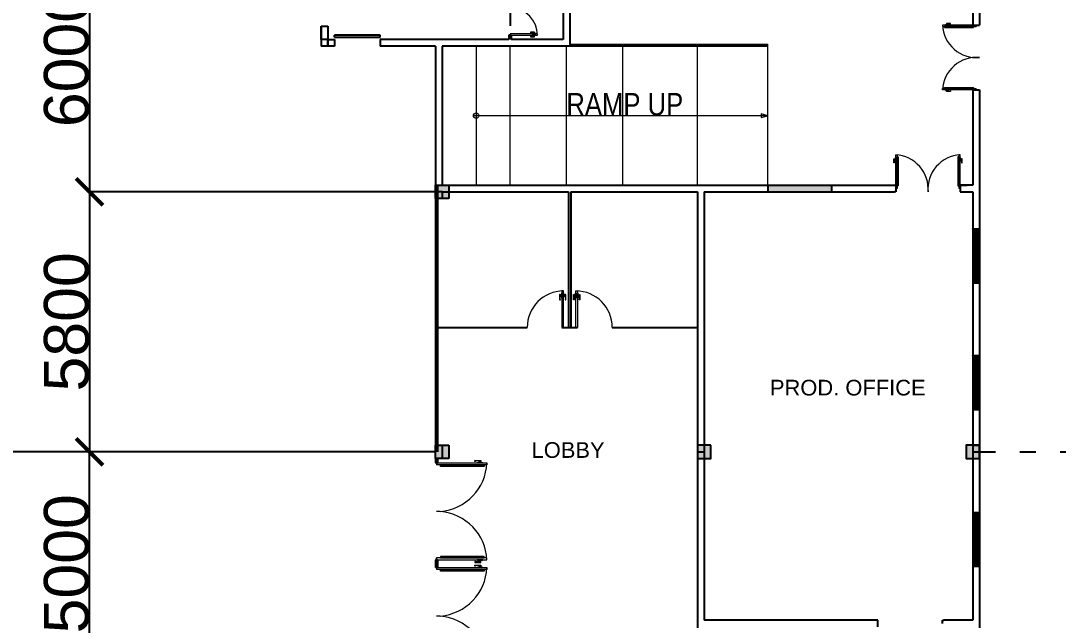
# Model space of a CAD drawing. Header units: millimetres. Extents: x 3339 to 2017737, y 4955 to 2748989.
# Drawn here: x 1567996 to 1591164, y 1280949 to 1294329 of the extents above; entities that cross this region are included whole.
import ezdxf

# ---------------------------------------------------------------- set-up
doc = ezdxf.new("R2010")
doc.units = ezdxf.units.MM
doc.header["$LTSCALE"] = 30
doc.linetypes.add('ACAD_ISO03W100', pattern=[30, 12, -18])
for name, color, linetype, lineweight in [('A-DETL-GENF', 92, 'Continuous', 13), ('A-DOOR', 31, 'Continuous', 13), ('STAIR', 1, 'Continuous', 5)]:
    doc.layers.add(name, color=color, linetype=linetype, lineweight=lineweight)
doc.layers.add('broken line', color=7, linetype='ACAD_ISO03W100', plot=False)
for name, color, linetype in [('DIM LINES', 7, 'Continuous'), ('TEXT', 7, 'Continuous'), ('window', 92, 'Continuous')]:
    doc.layers.add(name, color=color, linetype=linetype)
doc.styles.add('Arial Narrow', font='ARIALN.TTF', dxfattribs={"height": 200})
doc.styles.get("Standard").update_dxf_attribs({"font": 'arial.ttf'})
doc.dimstyles.new('GREEN', dxfattribs={"dimtxt": 1000, "dimasz": 600, "dimexe": 0.18, "dimexo": 0.0625, "dimgap": 0.09, "dimtad": 2, "dimdec": 0, "dimzin": 0, "dimdsep": 46, "dimtxsty": 'Standard', "dimblk": 'ARCHTICK', "dimcen": 0.09, "dimclrd": 3, "dimclre": 3, "dimclrt": 2, "dimadec": 0, "dimazin": 0, "dimtfac": 1, "dimtdec": 0, "dimtofl": 0, "dimtmove": 0, "dimatfit": 3, "dimfxl": 1, "dimtolj": 1, "dimtzin": 0, "dimarcsym": 0})

# ---------------------------------------------------------------- blocks, each defined once
blk = doc.blocks.new('_ArchTick')
at = {"color": 0, "linetype": 'ByBlock', "const_width": 0.15}
blk.add_lwpolyline([(-0.5, -0.5), (0.5, 0.5)], dxfattribs=at)
blk = doc.blocks.new('*D664')
at = {"layer": 'Defpoints', "color": 0, "transparency": 16777216}
for p in [(1560546, 1308509), (1577256, 1308509), (1577256, 1238709)]:
    blk.add_point(p, dxfattribs=at)
at = {"layer": 'DIM LINES', "color": 3, "linetype": 'ByBlock', "lineweight": -2, "transparency": 16777216}
for p, q in [((1577256, 1308509), (1560546, 1308509)), ((1560546, 1238709), (1560546, 1308509)), ((1577256, 1238709), (1560546, 1238709))]:
    blk.add_line(p, q, dxfattribs=at)
at = {"layer": 'DIM LINES', "color": 3, "lineweight": -2, "transparency": 16777216, "xscale": 600, "yscale": 600, "zscale": 600}
for p, rotation in [((1560546, 1308509), 90), ((1560546, 1238709), 270)]:
    blk.add_blockref('_ArchTick', p, dxfattribs=dict(at, rotation=rotation))
at = {"layer": 'DIM LINES', "color": 2, "transparency": 16777216, "insert": (1560035, 1273609), "char_height": 1000, "attachment_point": 5, "rotation": 90}
blk.add_mtext('\\A1;69800', dxfattribs=at)
blk = doc.blocks.new('*D862')
at = {"layer": 'Defpoints', "color": 0, "transparency": 16777216}
for p in [(1621256, 1319497), (1577256, 1308509), (1621256, 1289653)]:
    blk.add_point(p, dxfattribs=at)
at = {"layer": 'DIM LINES', "color": 3, "linetype": 'ByBlock', "lineweight": -2, "transparency": 16777216}
for p, q in [((1577256, 1308509), (1577256, 1319497)), ((1577256, 1319497), (1621256, 1319497)), ((1621256, 1289654), (1621256, 1319497))]:
    blk.add_line(p, q, dxfattribs=at)
at = {"layer": 'DIM LINES', "color": 3, "lineweight": -2, "transparency": 16777216, "xscale": 600, "yscale": 600, "zscale": 600, "rotation": 180}
blk.add_blockref('_ArchTick', (1577256, 1319497), dxfattribs=at)
at = {"layer": 'DIM LINES', "color": 3, "lineweight": -2, "transparency": 16777216, "xscale": 600, "yscale": 600, "zscale": 600}
blk.add_blockref('_ArchTick', (1621256, 1319497), dxfattribs=at)
at = {"layer": 'DIM LINES', "color": 2, "transparency": 16777216, "insert": (1599256, 1320008), "char_height": 1000, "attachment_point": 5}
blk.add_mtext('\\A1;44000', dxfattribs=at)
blk = doc.blocks.new('*D867')
at = {"layer": 'Defpoints', "color": 0, "transparency": 16777216}
for p in [(1565243, 1284709), (1577256, 1284709), (1577256, 1261709)]:
    blk.add_point(p, dxfattribs=at)
at = {"layer": 'DIM LINES', "color": 3, "linetype": 'ByBlock', "lineweight": -2, "transparency": 16777216}
for p, q in [((1577256, 1284709), (1565243, 1284709)), ((1565243, 1261709), (1565243, 1284709)), ((1577256, 1261709), (1565243, 1261709))]:
    blk.add_line(p, q, dxfattribs=at)
at = {"layer": 'DIM LINES', "color": 3, "lineweight": -2, "transparency": 16777216, "xscale": 600, "yscale": 600, "zscale": 600}
for p, rotation in [((1565243, 1284709), 90), ((1565243, 1261709), 270)]:
    blk.add_blockref('_ArchTick', p, dxfattribs=dict(at, rotation=rotation))
at = {"layer": 'DIM LINES', "color": 2, "transparency": 16777216, "insert": (1564732, 1273209), "char_height": 1000, "attachment_point": 5, "rotation": 90}
blk.add_mtext('\\A1;23000', dxfattribs=at)
blk = doc.blocks.new('*D868')
at = {"layer": 'Defpoints', "color": 0, "transparency": 16777216}
for p in [(1565243, 1308509), (1577256, 1308509), (1577256, 1284709)]:
    blk.add_point(p, dxfattribs=at)
at = {"layer": 'DIM LINES', "color": 3, "linetype": 'ByBlock', "lineweight": -2, "transparency": 16777216}
for p, q in [((1577256, 1308509), (1565243, 1308509)), ((1565243, 1284709), (1565243, 1308509)), ((1577256, 1284709), (1565243, 1284709))]:
    blk.add_line(p, q, dxfattribs=at)
at = {"layer": 'DIM LINES', "color": 3, "lineweight": -2, "transparency": 16777216, "xscale": 600, "yscale": 600, "zscale": 600}
for p, rotation in [((1565243, 1308509), 90), ((1565243, 1284709), 270)]:
    blk.add_blockref('_ArchTick', p, dxfattribs=dict(at, rotation=rotation))
at = {"layer": 'DIM LINES', "color": 2, "transparency": 16777216, "insert": (1564732, 1296609), "char_height": 1000, "attachment_point": 5, "rotation": 90}
blk.add_mtext('\\A1;23800', dxfattribs=at)
blk = doc.blocks.new('*D706')
at = {"layer": 'Defpoints', "color": 0, "transparency": 16777216}
for p in [(1577406, 1296509), (1569532, 1290509), (1577406, 1290509)]:
    blk.add_point(p, dxfattribs=at)
at = {"layer": 'DIM LINES', "color": 3, "linetype": 'ByBlock', "lineweight": -2, "transparency": 16777216}
for p, q in [((1577406, 1296509), (1569531, 1296509)), ((1569532, 1296509), (1569532, 1290509)), ((1577406, 1290509), (1569531, 1290509))]:
    blk.add_line(p, q, dxfattribs=at)
at = {"layer": 'DIM LINES', "color": 3, "lineweight": -2, "transparency": 16777216, "xscale": 600, "yscale": 600, "zscale": 600}
for p, rotation in [((1569532, 1296509), 90), ((1569532, 1290509), 270)]:
    blk.add_blockref('_ArchTick', p, dxfattribs=dict(at, rotation=rotation))
at = {"layer": 'DIM LINES', "color": 2, "transparency": 16777216, "insert": (1569021, 1293509), "char_height": 1000, "attachment_point": 5, "rotation": 90}
blk.add_mtext('\\A1;6000', dxfattribs=at)
blk = doc.blocks.new('*D707')
at = {"layer": 'Defpoints', "color": 0, "transparency": 16777216}
for p in [(1577256, 1290509), (1569532, 1284709), (1577256, 1284709)]:
    blk.add_point(p, dxfattribs=at)
at = {"layer": 'DIM LINES', "color": 3, "linetype": 'ByBlock', "lineweight": -2, "transparency": 16777216}
for p, q in [((1577256, 1290509), (1569531, 1290509)), ((1569532, 1290509), (1569532, 1284709)), ((1577256, 1284709), (1569531, 1284709))]:
    blk.add_line(p, q, dxfattribs=at)
at = {"layer": 'DIM LINES', "color": 3, "lineweight": -2, "transparency": 16777216, "xscale": 600, "yscale": 600, "zscale": 600}
for p, rotation in [((1569532, 1290509), 90), ((1569532, 1284709), 270)]:
    blk.add_blockref('_ArchTick', p, dxfattribs=dict(at, rotation=rotation))
at = {"layer": 'DIM LINES', "color": 2, "transparency": 16777216, "insert": (1569021, 1287609), "char_height": 1000, "attachment_point": 5, "rotation": 90}
blk.add_mtext('\\A1;5800', dxfattribs=at)
blk = doc.blocks.new('*D722')
at = {"layer": 'Defpoints', "color": 0, "transparency": 16777216}
for p in [(1569532, 1284709), (1577256, 1284709), (1577256, 1279709)]:
    blk.add_point(p, dxfattribs=at)
at = {"layer": 'DIM LINES', "color": 3, "linetype": 'ByBlock', "lineweight": -2, "transparency": 16777216}
for p, q in [((1577256, 1284709), (1569532, 1284709)), ((1569532, 1279709), (1569532, 1284709)), ((1577256, 1279709), (1569532, 1279709))]:
    blk.add_line(p, q, dxfattribs=at)
at = {"layer": 'DIM LINES', "color": 3, "lineweight": -2, "transparency": 16777216, "xscale": 600, "yscale": 600, "zscale": 600}
for p, rotation in [((1569532, 1284709), 90), ((1569532, 1279709), 270)]:
    blk.add_blockref('_ArchTick', p, dxfattribs=dict(at, rotation=rotation))
at = {"layer": 'DIM LINES', "color": 2, "transparency": 16777216, "insert": (1569021, 1282209), "char_height": 1000, "attachment_point": 5, "rotation": 90}
blk.add_mtext('\\A1;5000', dxfattribs=at)
blk = doc.blocks.new('poste w line 2')
h = blk.add_hatch(color=2)
h.dxf.hatch_style = 1
h.paths.add_polyline_path([(1353, 47318), (1053, 47318), (1053, 47018), (1353, 47018)])
at = {"color": 0}
for p, q in [((1053, 47168), (1053, 47318)), ((1053, 47318), (1353, 47318)), ((1353, 47318), (1353, 47018)), ((1053, 47018), (1053, 47168)), ((1353, 47018), (1053, 47018))]:
    blk.add_line(p, q, dxfattribs=at)

msp = doc.modelspace()

# ---------------------------------------------------------------- hatches: boundary and pattern name
h = msp.add_hatch(color=2)
h.dxf.hatch_style = 1
h.paths.add_polyline_path([(1583405.787, 1284859.357), (1583105.787, 1284859.357), (1583105.787, 1284559.357), (1583405.787, 1284559.357)])
h = msp.add_hatch(color=2)
h.dxf.hatch_style = 1
h.paths.add_polyline_path([(1589405.787, 1284859.357), (1589105.787, 1284859.357), (1589105.787, 1284559.357), (1589405.787, 1284559.357)])
at = {"layer": 'window'}
h = msp.add_hatch(dxfattribs=at)
h.set_pattern_fill('ANSI31', color=256)
h.set_pattern_definition([(45, (1431434.64348, 1237541.24652), (-0.08838834765, 0.08838834765), [])])
h.paths.add_polyline_path([(1586107.537, 1290659.357), (1584680.787, 1290659.357), (1584680.787, 1290509.357), (1586107.537, 1290509.357)])
h = msp.add_hatch(dxfattribs=at)
h.set_pattern_fill('ANSI31', color=256)
h.set_pattern_definition([(45, (1431434.64348, 1243867.79345), (-0.08838834765, 0.08838834765), [])])
h.paths.add_polyline_path([(1589405.787, 1289682.571), (1589255.787, 1289682.571), (1589255.787, 1288479.238), (1589405.787, 1288479.238)])
h = msp.add_hatch(dxfattribs=at)
h.set_pattern_fill('ANSI31', color=256)
h.set_pattern_definition([(45, (1431434.64348, 1241042.79345), (-0.08838834765, 0.08838834765), [])])
h.paths.add_polyline_path([(1589405.787, 1286857.571), (1589255.787, 1286857.571), (1589255.787, 1285654.238), (1589405.787, 1285654.238)])
h = msp.add_hatch(dxfattribs=at)
h.set_pattern_fill('ANSI31', color=256)
h.set_pattern_definition([(45, (1431434.64348, 1237541.06652), (-0.08838834765, 0.08838834765), [])])
h.paths.add_polyline_path([(1589405.787, 1283355.844), (1589255.787, 1283355.844), (1589255.787, 1282152.511), (1589405.787, 1282152.511)])

# ---------------------------------------------------------------- linework, layer by layer
at = {"color": 0}
for p, q in [((1580255.787, 1296509.357), (1580255.787, 1293909.357)), ((1580105.787, 1296359.357), (1580105.787, 1293909.357)), ((1580255.787, 1296359.357), (1580255.787, 1293759.357)), ((1589255.787, 1296459.357), (1589255.787, 1294230.977)), ((1589405.787, 1296459.357), (1589405.787, 1294232.102)), ((1578922.453, 1294619.345), (1578922.453, 1294219.345)), ((1574705.787, 1294209.357), (1574705.787, 1293759.357)), ((1574705.787, 1293909.357), (1574705.787, 1294209.357)), ((1574705.787, 1294209.357), (1574855.787, 1294209.357)), ((1574855.787, 1294209.357), (1574855.787, 1293909.357)), ((1589255.787, 1294233.227), (1589255.787, 1294230.977)), ((1589255.787, 1294230.977), (1589255.787, 1294233.227)), ((1575005.787, 1293959.357), (1575005.787, 1294009.357)), ((1576025.231, 1294009.357), (1575005.787, 1294009.357)), ((1575005.787, 1293959.357), (1576025.231, 1293959.357)), ((1576025.231, 1293959.357), (1576025.231, 1294009.357)), ((1578897.453, 1294009.357), (1578897.453, 1293909.357)), ((1578947.453, 1294009.357), (1578897.453, 1294009.357)), ((1578947.453, 1294009.357), (1578947.453, 1293909.357)), ((1578947.453, 1293909.357), (1578947.453, 1294009.357)), ((1574855.787, 1293759.357), (1574705.787, 1293759.357)), ((1574855.787, 1293909.357), (1575005.787, 1293909.357)), ((1575005.787, 1293759.357), (1574855.787, 1293759.357)), ((1575005.787, 1293909.357), (1575005.787, 1293759.357)), ((1576025.231, 1293909.357), (1576025.231, 1293759.357)), ((1578897.453, 1293909.357), (1576025.231, 1293909.357)), ((1577255.787, 1293759.357), (1576025.231, 1293759.357)), ((1577255.787, 1293759.357), (1577255.787, 1290509.357)), ((1577405.787, 1293759.357), (1577405.787, 1290659.357)), ((1580255.787, 1293759.357), (1577405.787, 1293759.357)), ((1580105.787, 1293909.357), (1578947.453, 1293909.357)), ((1577255.787, 1293584.357), (1577255.787, 1284709.357)), ((1577255.787, 1293584.357), (1577255.787, 1284709.357)), ((1589255.787, 1293511.315), (1589255.787, 1293507.64)), ((1589255.787, 1293511.315), (1589255.787, 1293507.64)), ((1589255.787, 1292787.977), (1589255.787, 1290659.357)), ((1589405.787, 1292787.977), (1589405.787, 1280149.357)), ((1577305.787, 1290659.357), (1577305.787, 1284709.357)), ((1577405.787, 1290659.357), (1587534.287, 1290659.357)), ((1577405.787, 1290509.357), (1580230.787, 1290509.357)), ((1580280.787, 1290509.357), (1583105.787, 1290509.357)), ((1583105.787, 1290509.357), (1583105.787, 1280699.357)), ((1583255.787, 1290509.357), (1587505.787, 1290509.357)), ((1583255.787, 1290509.357), (1583255.787, 1281286.857)), ((1588977.287, 1290659.357), (1589105.787, 1290659.357)), ((1588977.287, 1290659.357), (1589130.786, 1290659.357)), ((1588979.537, 1290659.357), (1588977.287, 1290659.357)), ((1588977.287, 1290659.357), (1588979.537, 1290659.357)), ((1589255.787, 1290659.357), (1589005.787, 1290659.357)), ((1589005.787, 1290509.357), (1589255.787, 1290509.357)), ((1589255.787, 1290509.357), (1589255.787, 1280949.357)), ((1583105.787, 1284709.357), (1583255.787, 1284709.357)), ((1589255.787, 1284709.357), (1589405.787, 1284709.357)), ((1583255.787, 1281984.357), (1583255.787, 1280949.357)), ((1587105.787, 1280949.357), (1583255.787, 1280949.357)), ((1589255.787, 1280949.357), (1588605.787, 1280949.357))]:
    msp.add_line(p, q, dxfattribs=at)
for p, q in [((1589255.787, 1294230.977), (1589405.787, 1294232.102)), ((1574855.787, 1293909.357), (1574705.787, 1293909.357)), ((1574855.787, 1293909.357), (1574855.787, 1293759.357)), ((1574855.787, 1293759.357), (1574855.787, 1293909.357)), ((1577405.787, 1293584.357), (1577405.787, 1290659.357)), ((1589255.787, 1292787.977), (1589405.787, 1292787.977)), ((1577405.787, 1290509.357), (1577405.787, 1290359.357)), ((1580230.787, 1290509.357), (1580230.787, 1287484.357)), ((1580280.787, 1290509.357), (1580280.787, 1287484.357)), ((1587505.787, 1290659.357), (1587534.287, 1290659.357)), ((1587534.287, 1290509.357), (1587505.787, 1290509.357)), ((1587534.287, 1290659.357), (1587534.287, 1290509.357)), ((1589005.787, 1290659.357), (1588977.287, 1290659.357)), ((1588977.287, 1290659.357), (1588977.287, 1290509.357)), ((1588977.287, 1290509.357), (1589005.787, 1290509.357)), ((1577305.787, 1287484.357), (1579305.787, 1287484.357)), ((1580079.787, 1287484.357), (1580431.787, 1287484.357)), ((1581205.787, 1287484.357), (1583105.787, 1287484.357)), ((1577405.787, 1284859.357), (1577405.787, 1284559.357)), ((1589255.787, 1284859.357), (1589405.787, 1284859.357)), ((1577255.787, 1284559.357), (1577255.787, 1284459.357)), ((1577255.787, 1284559.357), (1577255.787, 1284459.357)), ((1577255.787, 1284459.357), (1577305.787, 1284459.357)), ((1577305.787, 1284559.357), (1577305.787, 1284459.357)), ((1577255.787, 1282294.857), (1577255.787, 1282123.857)), ((1577305.787, 1282294.857), (1577255.787, 1282294.857)), ((1577255.787, 1282294.857), (1577255.787, 1282123.857)), ((1577305.787, 1282294.857), (1577255.787, 1282294.857)), ((1577305.787, 1282123.857), (1577255.787, 1282123.857)), ((1577305.787, 1282123.857), (1577255.787, 1282123.857)), ((1577305.787, 1282294.857), (1577305.787, 1282123.857)), ((1587134.287, 1280949.357), (1587105.787, 1280949.357)), ((1587134.287, 1280799.357), (1587134.287, 1280949.357)), ((1588577.287, 1280874.357), (1588577.287, 1280949.357)), ((1588577.287, 1280949.357), (1588605.787, 1280949.357))]:
    msp.add_line(p, q)
for points in [[(1583405.787, 1284859.357), (1583105.787, 1284859.357), (1583105.787, 1284559.357), (1583405.787, 1284559.357), (1583405.787, 1284859.357)], [(1589405.787, 1284859.357), (1589105.787, 1284859.357), (1589105.787, 1284559.357), (1589405.787, 1284559.357), (1589405.787, 1284859.357)]]:
    msp.add_lwpolyline(points, close=True)
at = {"layer": 'A-DETL-GENF'}
for p, q in [((1589270.081, 1294200.977), (1588620.581, 1294200.977)), ((1588620.581, 1294200.977), (1588620.581, 1294178.477)), ((1588620.581, 1294178.477), (1589270.081, 1294178.477)), ((1588645.812, 1294235.74), (1588641.049, 1294230.977)), ((1588641.049, 1294230.977), (1588726.774, 1294230.977)), ((1588722.012, 1294235.74), (1588645.812, 1294235.74)), ((1588698.199, 1294269.077), (1588669.624, 1294269.077)), ((1588669.624, 1294269.077), (1588669.624, 1294259.552)), ((1588669.624, 1294259.552), (1588698.199, 1294259.552)), ((1588695.818, 1294259.552), (1588672.005, 1294259.552)), ((1588672.005, 1294259.552), (1588672.005, 1294235.74)), ((1588672.005, 1294235.74), (1588695.818, 1294235.74)), ((1588695.818, 1294235.74), (1588695.818, 1294259.552)), ((1588760.004, 1294269.077), (1588698.199, 1294269.077)), ((1588698.199, 1294260.492), (1588751.114, 1294260.492)), ((1588751.114, 1294260.492), (1588759.699, 1294269.077)), ((1588751.114, 1294260.492), (1588751.114, 1294254.707)), ((1588751.114, 1294254.707), (1588760.004, 1294254.707)), ((1588760.004, 1294254.707), (1588760.004, 1294269.077)), ((1589270.081, 1294178.477), (1589270.081, 1294200.977)), ((1579381.861, 1294077.457), (1579381.861, 1294063.087)), ((1579443.666, 1294077.457), (1579381.861, 1294077.457)), ((1579381.861, 1294063.087), (1579390.751, 1294063.087)), ((1579390.751, 1293985.628), (1579381.861, 1293985.628)), ((1579381.861, 1293985.628), (1579381.861, 1293971.257)), ((1579381.861, 1293971.257), (1579443.666, 1293971.257)), ((1579390.751, 1294068.872), (1579382.166, 1294077.457)), ((1579390.751, 1293979.843), (1579382.166, 1293971.257)), ((1579390.751, 1294063.087), (1579390.751, 1294068.872)), ((1579390.751, 1294068.872), (1579443.666, 1294068.872)), ((1579390.751, 1293979.843), (1579390.751, 1293985.628)), ((1579443.666, 1293979.843), (1579390.751, 1293979.843)), ((1579419.853, 1294044.12), (1579415.091, 1294039.357)), ((1579415.091, 1294039.357), (1579500.816, 1294039.357)), ((1579500.816, 1294009.357), (1579415.091, 1294009.357)), ((1579415.091, 1294009.357), (1579419.853, 1294004.595)), ((1579496.053, 1294044.12), (1579419.853, 1294044.12)), ((1579419.853, 1294004.595), (1579496.053, 1294004.595)), ((1579443.666, 1294068.872), (1579443.666, 1294077.457)), ((1579472.241, 1294077.457), (1579443.666, 1294077.457)), ((1579443.666, 1294077.457), (1579443.666, 1294067.932)), ((1579443.666, 1294067.932), (1579472.241, 1294067.932)), ((1579443.666, 1293980.782), (1579443.666, 1293971.257)), ((1579472.241, 1293980.782), (1579443.666, 1293980.782)), ((1579443.666, 1293971.257), (1579443.666, 1293979.843)), ((1579443.666, 1293971.257), (1579472.241, 1293971.257)), ((1579446.047, 1294067.932), (1579446.047, 1294044.12)), ((1579469.86, 1294067.932), (1579446.047, 1294067.932)), ((1579446.047, 1294044.12), (1579469.86, 1294044.12)), ((1579469.86, 1294004.595), (1579446.047, 1294004.595)), ((1579446.047, 1294004.595), (1579446.047, 1293980.782)), ((1579446.047, 1293980.782), (1579469.86, 1293980.782)), ((1579469.86, 1294044.12), (1579469.86, 1294067.932)), ((1579469.86, 1293980.782), (1579469.86, 1294004.595)), ((1579472.241, 1294067.932), (1579472.241, 1294077.457)), ((1579472.241, 1293971.257), (1579472.241, 1293980.782)), ((1579500.816, 1294039.357), (1579496.053, 1294044.12)), ((1579496.053, 1294004.595), (1579500.816, 1294009.357)), ((1588620.581, 1292840.477), (1589270.081, 1292840.477)), ((1588620.581, 1292817.977), (1588620.581, 1292840.477)), ((1589270.081, 1292817.977), (1588620.581, 1292817.977)), ((1588641.049, 1292787.977), (1588726.774, 1292787.977)), ((1588645.812, 1292783.215), (1588641.049, 1292787.977)), ((1588722.012, 1292783.215), (1588645.812, 1292783.215)), ((1588669.624, 1292749.877), (1588669.624, 1292759.402)), ((1588669.624, 1292759.402), (1588698.199, 1292759.402)), ((1588672.005, 1292759.402), (1588672.005, 1292783.215)), ((1588672.005, 1292783.215), (1588695.818, 1292783.215)), ((1588695.818, 1292759.402), (1588672.005, 1292759.402)), ((1588695.818, 1292783.215), (1588695.818, 1292759.402)), ((1588698.199, 1292759.402), (1588698.199, 1292749.877)), ((1588698.199, 1292758.463), (1588751.114, 1292758.463)), ((1588726.774, 1292787.977), (1588722.012, 1292783.215)), ((1588751.114, 1292758.463), (1588751.114, 1292764.248)), ((1588751.114, 1292764.248), (1588760.004, 1292764.248)), ((1588751.114, 1292758.463), (1588759.699, 1292749.877)), ((1588760.004, 1292764.248), (1588760.004, 1292749.877)), ((1589270.081, 1292840.477), (1589270.081, 1292817.977)), ((1588698.199, 1292749.877), (1588669.624, 1292749.877)), ((1588760.004, 1292749.877), (1588698.199, 1292749.877)), ((1587496.187, 1291216.945), (1587496.187, 1291245.52)), ((1587496.187, 1291245.52), (1587505.712, 1291245.52)), ((1587496.187, 1291155.14), (1587496.187, 1291216.945)), ((1587505.712, 1291216.945), (1587496.187, 1291216.945)), ((1587504.772, 1291164.03), (1587496.187, 1291155.445)), ((1587510.557, 1291155.14), (1587496.187, 1291155.14)), ((1587504.772, 1291216.945), (1587504.772, 1291164.03)), ((1587504.772, 1291164.03), (1587510.557, 1291164.03)), ((1587505.712, 1291245.52), (1587505.712, 1291216.945)), ((1587505.712, 1291219.326), (1587505.712, 1291243.139)), ((1587505.712, 1291243.139), (1587529.524, 1291243.139)), ((1587529.524, 1291219.326), (1587505.712, 1291219.326)), ((1587510.557, 1291164.03), (1587510.557, 1291155.14)), ((1587529.524, 1291269.332), (1587534.287, 1291274.095)), ((1587529.524, 1291193.132), (1587529.524, 1291269.332)), ((1587529.524, 1291243.139), (1587529.524, 1291219.326)), ((1587534.287, 1291188.37), (1587529.524, 1291193.132)), ((1587534.287, 1291274.095), (1587534.287, 1291188.37)), ((1587564.287, 1290645.063), (1587564.287, 1291294.563)), ((1587564.287, 1291294.563), (1587586.787, 1291294.563)), ((1587586.787, 1291294.563), (1587586.787, 1290645.063)), ((1588924.787, 1291294.563), (1588924.787, 1290645.063)), ((1588947.287, 1291294.563), (1588924.787, 1291294.563)), ((1588947.287, 1290645.063), (1588947.287, 1291294.563)), ((1588977.287, 1291274.095), (1588977.287, 1291188.37)), ((1588982.049, 1291269.332), (1588977.287, 1291274.095)), ((1588982.049, 1291193.132), (1588982.049, 1291269.332)), ((1589005.862, 1291243.139), (1588982.049, 1291243.139)), ((1588982.049, 1291243.139), (1588982.049, 1291219.326)), ((1588982.049, 1291219.326), (1589005.862, 1291219.326)), ((1589006.801, 1291164.03), (1589001.016, 1291164.03)), ((1589001.016, 1291164.03), (1589001.016, 1291155.14)), ((1589001.016, 1291155.14), (1589015.387, 1291155.14)), ((1589015.387, 1291245.52), (1589005.862, 1291245.52)), ((1589005.862, 1291245.52), (1589005.862, 1291216.945)), ((1589005.862, 1291219.326), (1589005.862, 1291243.139)), ((1589006.801, 1291216.945), (1589006.801, 1291164.03)), ((1589006.801, 1291164.03), (1589015.387, 1291155.445)), ((1589015.387, 1291216.945), (1589015.387, 1291245.52)), ((1589015.387, 1291155.14), (1589015.387, 1291216.945)), ((1587586.787, 1290645.063), (1587564.287, 1290645.063)), ((1588924.787, 1290645.063), (1588947.287, 1290645.063)), ((1580041.687, 1288217.407), (1580028.987, 1288217.407)), ((1580028.987, 1288217.407), (1580028.987, 1288179.307)), ((1580040.434, 1288179.307), (1580028.987, 1288179.307)), ((1580028.987, 1288179.307), (1580028.987, 1288096.9)), ((1580028.987, 1288179.307), (1580041.687, 1288179.307)), ((1580040.434, 1288108.755), (1580040.434, 1288179.307)), ((1580041.687, 1288179.307), (1580041.687, 1288217.407)), ((1580073.437, 1288214.232), (1580041.687, 1288214.232)), ((1580041.687, 1288214.232), (1580041.687, 1288182.482)), ((1580041.687, 1288182.482), (1580073.437, 1288182.482)), ((1580079.787, 1288255.507), (1580073.437, 1288249.157)), ((1580073.437, 1288249.157), (1580073.437, 1288147.557)), ((1580073.437, 1288182.482), (1580073.437, 1288214.232)), ((1580073.437, 1288147.557), (1580079.787, 1288141.207)), ((1580079.787, 1288141.207), (1580079.787, 1288255.507)), ((1580119.787, 1288255.507), (1580119.787, 1288141.207)), ((1580126.137, 1288249.157), (1580119.787, 1288255.507)), ((1580119.787, 1288141.207), (1580126.137, 1288147.557)), ((1580126.137, 1288147.557), (1580126.137, 1288249.157)), ((1580157.887, 1288214.232), (1580126.137, 1288214.232)), ((1580126.137, 1288214.232), (1580126.137, 1288182.482)), ((1580126.137, 1288182.482), (1580157.887, 1288182.482)), ((1580170.587, 1288217.407), (1580157.887, 1288217.407)), ((1580157.887, 1288217.407), (1580157.887, 1288179.307)), ((1580157.887, 1288182.482), (1580157.887, 1288214.232)), ((1580157.887, 1288179.307), (1580170.587, 1288179.307)), ((1580170.587, 1288179.307), (1580159.14, 1288179.307)), ((1580159.14, 1288179.307), (1580159.14, 1288108.755)), ((1580170.587, 1288179.307), (1580170.587, 1288217.407)), ((1580170.587, 1288096.9), (1580170.587, 1288179.307)), ((1580340.987, 1288179.307), (1580340.987, 1288217.407)), ((1580340.987, 1288217.407), (1580353.687, 1288217.407)), ((1580340.987, 1288096.9), (1580340.987, 1288179.307)), ((1580340.987, 1288179.307), (1580352.434, 1288179.307)), ((1580353.687, 1288179.307), (1580340.987, 1288179.307)), ((1580352.434, 1288179.307), (1580352.434, 1288108.755)), ((1580353.687, 1288217.407), (1580353.687, 1288179.307)), ((1580353.687, 1288182.482), (1580353.687, 1288214.232)), ((1580353.687, 1288214.232), (1580385.437, 1288214.232)), ((1580385.437, 1288182.482), (1580353.687, 1288182.482)), ((1580385.437, 1288249.157), (1580391.787, 1288255.507)), ((1580385.437, 1288147.557), (1580385.437, 1288249.157)), ((1580385.437, 1288214.232), (1580385.437, 1288182.482)), ((1580391.787, 1288141.207), (1580385.437, 1288147.557)), ((1580391.787, 1288255.507), (1580391.787, 1288141.207)), ((1580431.787, 1288255.507), (1580438.137, 1288249.157)), ((1580431.787, 1288141.207), (1580431.787, 1288255.507)), ((1580438.137, 1288147.557), (1580431.787, 1288141.207)), ((1580438.137, 1288249.157), (1580438.137, 1288147.557)), ((1580438.137, 1288182.482), (1580438.137, 1288214.232)), ((1580438.137, 1288214.232), (1580469.887, 1288214.232)), ((1580469.887, 1288182.482), (1580438.137, 1288182.482)), ((1580469.887, 1288179.307), (1580469.887, 1288217.407)), ((1580469.887, 1288217.407), (1580482.587, 1288217.407)), ((1580469.887, 1288214.232), (1580469.887, 1288182.482)), ((1580482.587, 1288179.307), (1580469.887, 1288179.307)), ((1580471.14, 1288108.755), (1580471.14, 1288179.307)), ((1580471.14, 1288179.307), (1580482.587, 1288179.307)), ((1580482.587, 1288217.407), (1580482.587, 1288179.307)), ((1580482.587, 1288179.307), (1580482.587, 1288096.9)), ((1580040.434, 1288108.755), (1580028.987, 1288097.308)), ((1580028.987, 1288096.9), (1580048.148, 1288096.9)), ((1580048.148, 1288108.755), (1580040.434, 1288108.755)), ((1580048.148, 1288096.9), (1580048.148, 1288108.755)), ((1580159.14, 1288108.755), (1580151.426, 1288108.755)), ((1580151.426, 1288108.755), (1580151.426, 1288096.9)), ((1580151.426, 1288096.9), (1580170.587, 1288096.9)), ((1580159.14, 1288108.755), (1580170.587, 1288097.308)), ((1580352.434, 1288108.755), (1580340.987, 1288097.308)), ((1580360.148, 1288096.9), (1580340.987, 1288096.9)), ((1580352.434, 1288108.755), (1580360.148, 1288108.755)), ((1580360.148, 1288108.755), (1580360.148, 1288096.9)), ((1580463.426, 1288096.9), (1580463.426, 1288108.755)), ((1580463.426, 1288108.755), (1580471.14, 1288108.755)), ((1580482.587, 1288096.9), (1580463.426, 1288096.9)), ((1580471.14, 1288108.755), (1580482.587, 1288097.308)), ((1578136.96, 1284516.507), (1578229.668, 1284516.507)), ((1578136.96, 1284494.951), (1578136.96, 1284516.507)), ((1578150.296, 1284494.951), (1578136.96, 1284494.951)), ((1578150.296, 1284503.629), (1578137.418, 1284516.507)), ((1578229.668, 1284503.629), (1578150.296, 1284503.629)), ((1578150.296, 1284503.629), (1578150.296, 1284494.951)), ((1578186.805, 1284459.357), (1578193.949, 1284466.501)), ((1578315.393, 1284459.357), (1578186.805, 1284459.357)), ((1578193.949, 1284466.501), (1578308.249, 1284466.501)), ((1578229.668, 1284516.507), (1578229.668, 1284503.629)), ((1578229.668, 1284502.22), (1578229.668, 1284516.507)), ((1578229.668, 1284516.507), (1578272.53, 1284516.507)), ((1578272.53, 1284502.22), (1578229.668, 1284502.22)), ((1578233.24, 1284502.22), (1578268.959, 1284502.22)), ((1578233.24, 1284466.501), (1578233.24, 1284502.22)), ((1578268.959, 1284466.501), (1578233.24, 1284466.501)), ((1578268.959, 1284502.22), (1578268.959, 1284466.501)), ((1578272.53, 1284516.507), (1578272.53, 1284502.22)), ((1578308.249, 1284466.501), (1578315.393, 1284459.357)), ((1577371.845, 1284414.357), (1578346.095, 1284414.357)), ((1577371.845, 1284380.607), (1577371.845, 1284414.357)), ((1578346.095, 1284380.607), (1577371.845, 1284380.607)), ((1578346.095, 1284414.357), (1578346.095, 1284380.607)), ((1578346.095, 1282373.607), (1577371.845, 1282373.607)), ((1577371.845, 1282373.607), (1577371.845, 1282339.857)), ((1577371.845, 1282339.857), (1578346.095, 1282339.857)), ((1578346.095, 1282339.857), (1578346.095, 1282373.607)), ((1578150.296, 1282259.263), (1578136.96, 1282259.263)), ((1578136.96, 1282259.263), (1578136.96, 1282237.707)), ((1578136.96, 1282237.707), (1578229.668, 1282237.707)), ((1578136.96, 1282181.007), (1578229.668, 1282181.007)), ((1578136.96, 1282159.451), (1578136.96, 1282181.007)), ((1578150.296, 1282159.451), (1578136.96, 1282159.451)), ((1578150.296, 1282250.585), (1578137.418, 1282237.707)), ((1578150.296, 1282168.129), (1578137.418, 1282181.007)), ((1578150.296, 1282250.585), (1578150.296, 1282259.263)), ((1578229.668, 1282250.585), (1578150.296, 1282250.585)), ((1578229.668, 1282168.129), (1578150.296, 1282168.129)), ((1578150.296, 1282168.129), (1578150.296, 1282159.451)), ((1578315.393, 1282294.857), (1578186.805, 1282294.857)), ((1578186.805, 1282294.857), (1578193.949, 1282287.714)), ((1578186.805, 1282123.857), (1578193.949, 1282131.001)), ((1578315.393, 1282123.857), (1578186.805, 1282123.857)), ((1578193.949, 1282287.714), (1578308.249, 1282287.714)), ((1578193.949, 1282131.001), (1578308.249, 1282131.001)), ((1578229.668, 1282251.995), (1578229.668, 1282237.707)), ((1578272.53, 1282251.995), (1578229.668, 1282251.995)), ((1578229.668, 1282237.707), (1578229.668, 1282250.585)), ((1578229.668, 1282237.707), (1578272.53, 1282237.707)), ((1578229.668, 1282181.007), (1578229.668, 1282168.129)), ((1578229.668, 1282166.72), (1578229.668, 1282181.007)), ((1578229.668, 1282181.007), (1578272.53, 1282181.007)), ((1578272.53, 1282166.72), (1578229.668, 1282166.72)), ((1578268.959, 1282287.714), (1578233.24, 1282287.714)), ((1578233.24, 1282287.714), (1578233.24, 1282251.995)), ((1578233.24, 1282251.995), (1578268.959, 1282251.995)), ((1578233.24, 1282166.72), (1578268.959, 1282166.72)), ((1578233.24, 1282131.001), (1578233.24, 1282166.72)), ((1578268.959, 1282131.001), (1578233.24, 1282131.001)), ((1578268.959, 1282251.995), (1578268.959, 1282287.714)), ((1578268.959, 1282166.72), (1578268.959, 1282131.001)), ((1578272.53, 1282237.707), (1578272.53, 1282251.995)), ((1578272.53, 1282181.007), (1578272.53, 1282166.72)), ((1578308.249, 1282287.714), (1578315.393, 1282294.857)), ((1578308.249, 1282131.001), (1578315.393, 1282123.857)), ((1577371.845, 1282078.857), (1578346.095, 1282078.857)), ((1577371.845, 1282045.107), (1577371.845, 1282078.857)), ((1578346.095, 1282045.107), (1577371.845, 1282045.107)), ((1578346.095, 1282078.857), (1578346.095, 1282045.107))]:
    msp.add_line(p, q, dxfattribs=at)
at = {"layer": 'A-DOOR', "lineweight": 18}
for p, q in [((1589330.787, 1294230.977), (1588580.787, 1294230.977)), ((1588580.787, 1294230.977), (1588580.787, 1294200.977)), ((1588580.787, 1294200.977), (1589330.787, 1294200.977)), ((1589330.787, 1294230.977), (1589330.787, 1294200.977)), ((1578922.453, 1294039.357), (1578922.453, 1294009.357)), ((1579532.953, 1294039.357), (1578922.453, 1294039.357)), ((1578922.453, 1294009.357), (1579532.953, 1294009.357)), ((1579532.953, 1294009.357), (1579532.953, 1294039.357)), ((1588580.787, 1292787.977), (1588580.787, 1292817.977)), ((1588580.787, 1292817.977), (1589330.787, 1292817.977)), ((1589330.787, 1292787.977), (1588580.787, 1292787.977)), ((1589330.787, 1292787.977), (1589330.787, 1292817.977)), ((1587534.287, 1290584.357), (1587534.287, 1291334.357)), ((1587534.287, 1291334.357), (1587564.287, 1291334.357)), ((1587564.287, 1291334.357), (1587564.287, 1290584.357)), ((1588977.287, 1291334.357), (1588947.287, 1291334.357)), ((1588947.287, 1291334.357), (1588947.287, 1290584.357)), ((1588977.287, 1290584.357), (1588977.287, 1291334.357)), ((1587534.287, 1290584.357), (1587564.287, 1290584.357)), ((1588977.287, 1290584.357), (1588947.287, 1290584.357)), ((1580119.787, 1288298.357), (1580079.787, 1288298.357)), ((1580079.787, 1288298.357), (1580079.787, 1287484.357)), ((1580119.787, 1287484.357), (1580119.787, 1288298.357)), ((1580391.787, 1287484.357), (1580391.787, 1288298.357)), ((1580391.787, 1288298.357), (1580431.787, 1288298.357)), ((1580431.787, 1288298.357), (1580431.787, 1287484.357)), ((1580079.787, 1287484.357), (1580119.787, 1287484.357)), ((1580431.787, 1287484.357), (1580391.787, 1287484.357)), ((1577280.787, 1284459.357), (1578405.787, 1284459.357)), ((1577280.787, 1284459.357), (1577280.787, 1284414.357)), ((1578405.787, 1284459.357), (1578405.787, 1284414.357)), ((1578405.787, 1284414.357), (1577280.787, 1284414.357)), ((1578405.787, 1282339.857), (1577280.787, 1282339.857)), ((1577280.787, 1282294.857), (1577280.787, 1282339.857)), ((1578405.787, 1282294.857), (1578405.787, 1282339.857)), ((1577280.787, 1282294.857), (1578405.787, 1282294.857)), ((1577280.787, 1282123.857), (1578405.787, 1282123.857)), ((1577280.787, 1282123.857), (1577280.787, 1282078.857)), ((1578405.787, 1282123.857), (1578405.787, 1282078.857)), ((1578405.787, 1282078.857), (1577280.787, 1282078.857))]:
    msp.add_line(p, q, dxfattribs=at)
at = {"layer": 'A-DOOR'}
for p, q in [((1577365.495, 1283377.107), (1577280.787, 1283377.107)), ((1577365.495, 1281041.607), (1577280.787, 1281041.607))]:
    msp.add_line(p, q, dxfattribs=at)
for centre, radius, start, end in [((1578922.453, 1294009.357), 610.5, 0, 87.6530792), ((1589340.051, 1294266.735), 760.105, 182.6963499, 274.961307), ((1589340.051, 1292752.22), 760.105, 85.038693, 177.3036501), ((1587498.529, 1290575.094), 760.105, 355.038693, 87.3036501), ((1589013.044, 1290575.094), 760.105, 92.6963499, 184.961307), ((1580119.787, 1287484.357), 814, 90, 180), ((1580391.787, 1287484.357), 814, 0, 90), ((1577266.891, 1284512.994), 1140.158, 274.961307, 357.3036501), ((1577266.891, 1282241.221), 1140.158, 2.6963499, 85.038693), ((1577266.891, 1282177.494), 1140.158, 274.961307, 357.3036501), ((1577266.891, 1279905.721), 1140.158, 2.6963499, 85.038693)]:
    msp.add_arc(centre, radius, start, end, dxfattribs=at)
at = {"layer": 'broken line'}
msp.add_line((1589405.787, 1284709.537), (1620955.787, 1284709.537), dxfattribs=at)
at = {"layer": 'STAIR'}
for p, q in [((1578164.12, 1293759.357), (1578164.12, 1290659.357)), ((1578922.453, 1290659.357), (1578922.453, 1293759.357)), ((1580180.787, 1290659.357), (1580180.787, 1293759.357)), ((1580255.787, 1293809.357), (1584680.787, 1293809.357)), ((1580255.787, 1293784.357), (1584680.787, 1293784.357)), ((1580255.787, 1293759.357), (1584680.787, 1293759.357)), ((1581439.12, 1290659.357), (1581439.12, 1293759.357)), ((1583105.787, 1290659.357), (1583105.787, 1293759.357)), ((1584680.787, 1290659.357), (1584680.787, 1293809.357))]:
    msp.add_line(p, q, dxfattribs=at)
at = {"layer": 'STAIR', "color": 1}
for p, q in [((1584680.787, 1292209.357), (1578103.741, 1292209.357)), ((1584680.787, 1292209.357), (1584527.389, 1292251.322)), ((1584527.389, 1292251.322), (1584527.389, 1292170.558)), ((1584527.389, 1292170.558), (1584680.787, 1292209.357))]:
    msp.add_line(p, q, dxfattribs=at)
msp.add_circle((1578164.12, 1292209.357), 60.379, dxfattribs=at)
at = {"layer": 'window'}
for p, q in [((1584680.787, 1290659.357), (1584680.787, 1290509.357)), ((1586107.537, 1290509.357), (1586107.537, 1290659.357)), ((1589255.787, 1289682.571), (1589405.787, 1289682.571)), ((1589255.787, 1288479.238), (1589405.787, 1288479.238)), ((1589255.787, 1286857.571), (1589405.787, 1286857.571)), ((1589255.787, 1285654.238), (1589405.787, 1285654.238)), ((1589255.787, 1283355.844), (1589405.787, 1283355.844)), ((1589255.787, 1282152.511), (1589405.787, 1282152.511))]:
    msp.add_line(p, q, dxfattribs=at)

# ---------------------------------------------------------------- block references
at = {"color": 0}
for p in [(1576202.296, 1243341.247), (1576202.296, 1237541.247)]:
    msp.add_blockref('poste w line 2', p, dxfattribs=at)

# ---------------------------------------------------------------- texts
at = {"layer": 'STAIR', "color": 1, "insert": (1580180.787, 1292209.357), "char_height": 500, "attachment_point": 7, "style": 'Arial Narrow'}
msp.add_mtext_dynamic_manual_height_columns('RAMP UP', width=2734.67667, gutter_width=1011.132, heights=[253.4], dxfattribs=at)
at = {"layer": 'TEXT', "char_height": 350, "attachment_point": 1}
for s, insert in [('\\pxqc;PROD. OFFICE', (1584615.313, 1286315.693)), ('\\pxqc;LOBBY', (1578370.293, 1284923.644))]:
    msp.add_mtext_dynamic_manual_height_columns(s, width=3697.46149, gutter_width=0, heights=[1406.025], dxfattribs=dict(at, insert=insert))

# ---------------------------------------------------------------- dimensions: what is measured, and where the dimension line sits
at = {"layer": 'DIM LINES', "color": 0}
dim = msp.add_linear_dim(base=(1621255.787, 1319496.948), p1=(1577255.787, 1308509.357), p2=(1621255.787, 1289653.482), dimstyle='GREEN', dxfattribs=at)
dim.commit()
dim.dimension.update_dxf_attribs({"geometry": '*D862', "text_midpoint": (1599255.787, 1320007.611)})
for base, p1, p2, picture, middle in [((1560545.756, 1308509.357), (1577255.787, 1238709.357), (1577255.787, 1308509.357), '*D664', (1560035.093, 1273609.357)), ((1565243.412, 1308509.357), (1577255.787, 1284709.357), (1577255.787, 1308509.357), '*D868', (1564732.408, 1296609.357)), ((1569531.663, 1290509.357), (1577405.787, 1296509.357), (1577405.787, 1290509.357), '*D706', (1569021, 1293509.357)), ((1569531.663, 1284709.357), (1577255.787, 1290509.357), (1577255.787, 1284709.357), '*D707', (1569021, 1287609.357)), ((1565243.412, 1284709.357), (1577255.787, 1261709.357), (1577255.787, 1284709.357), '*D867', (1564732.408, 1273209.357)), ((1569532.043, 1284709.357), (1577255.787, 1279709.357), (1577255.787, 1284709.357), '*D722', (1569021.38, 1282209.357))]:
    dim = msp.add_linear_dim(base=base, p1=p1, p2=p2, angle=90, dimstyle='GREEN', dxfattribs=at)
    dim.commit()
    dim.dimension.update_dxf_attribs({"geometry": picture, "text_midpoint": middle})

doc.saveas('drawing.dxf')
